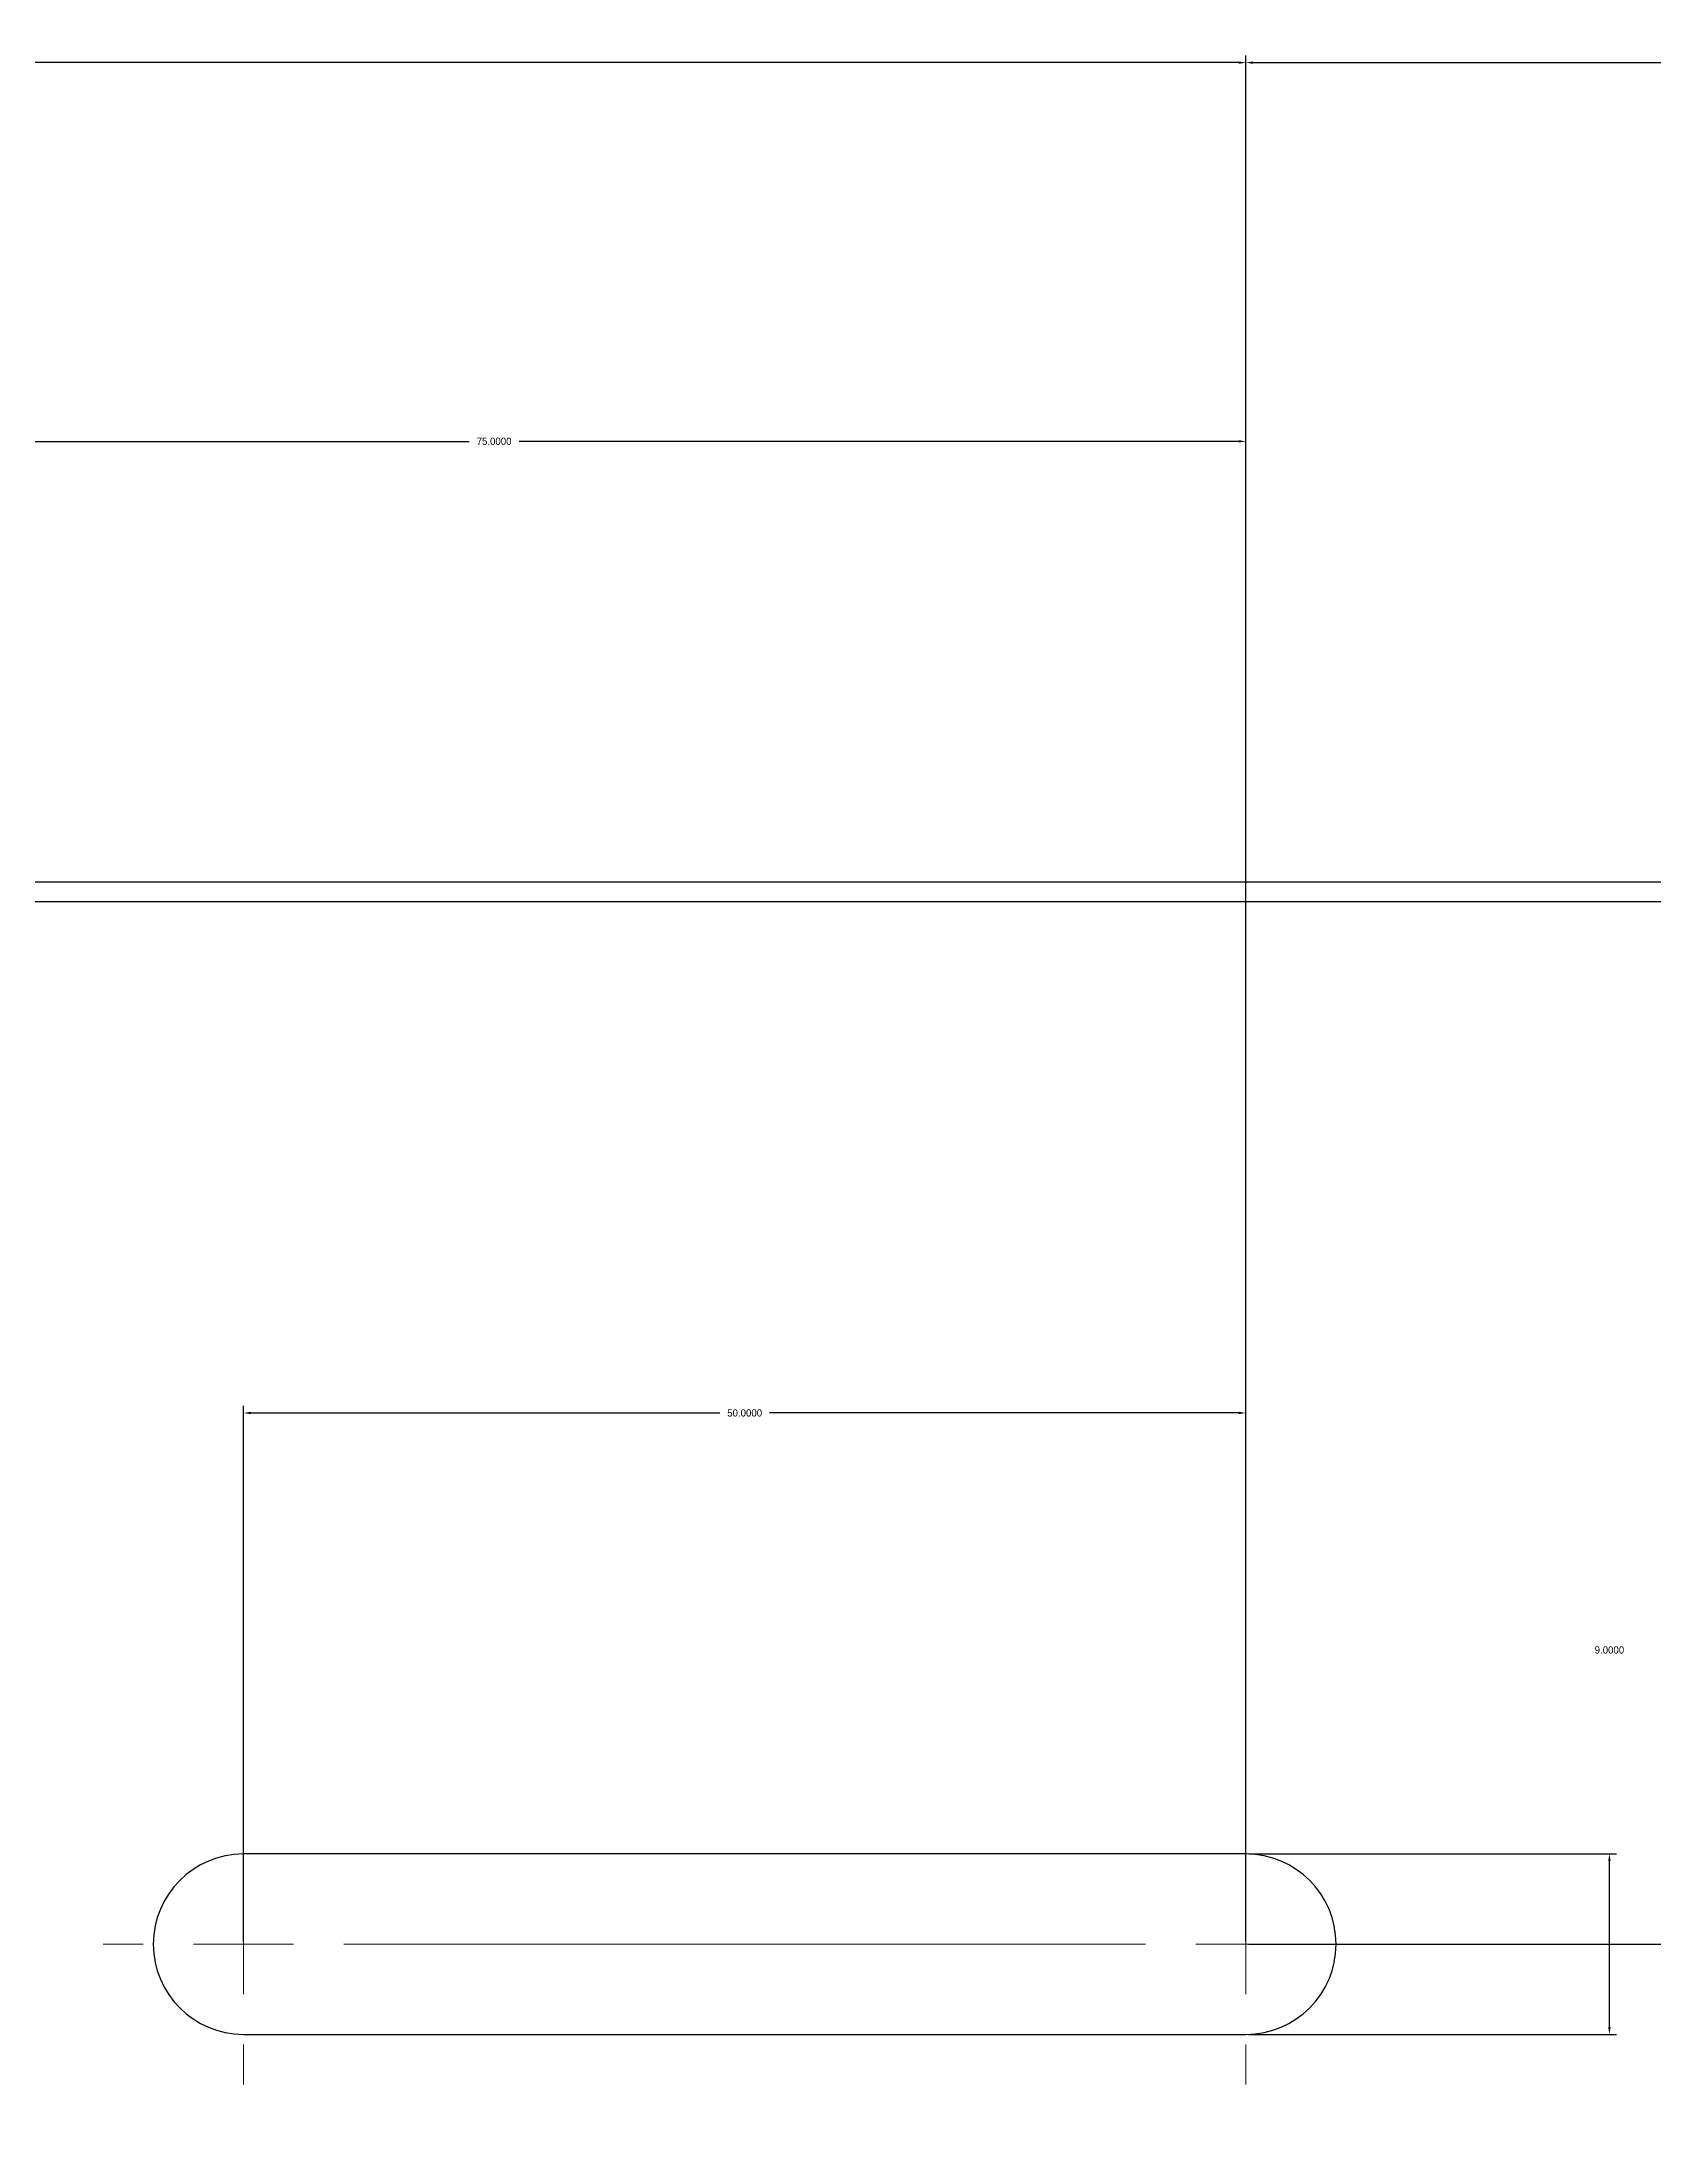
# Model space of a CAD drawing. Header units: millimetres. Extents: x 15 to 913, y -15 to 331.
# Drawn here: x 235.7 to 275.9, y 212.9 to 265.3 of the extents above; entities that cross this region are included whole.
import ezdxf

# ---------------------------------------------------------------- set-up
doc = ezdxf.new("R2010")
doc.units = ezdxf.units.MM
doc.header["$PDSIZE"] = -1
doc.layers.get('0').update_dxf_attribs({"true_color": 0xffffff})
doc.dimstyles.new('QCADDimStyle', dxfattribs={"dimtxt": 3.5, "dimasz": 2.5, "dimexe": 1, "dimexo": 0, "dimgap": 1.524, "dimtad": 1, "dimtoh": 1, "dimdec": 4, "dimzin": 0, "dimdsep": 46, "dimtxsty": 'Standard', "dimcen": 0.09, "dimadec": 0, "dimazin": 0, "dimtfac": 1, "dimtdec": 4, "dimtofl": 0, "dimtmove": 0, "dimatfit": 3, "dimfxl": 1, "dimtolj": 1, "dimtzin": 0, "dimarcsym": 0})

# ---------------------------------------------------------------- blocks, each defined once
blk = doc.blocks.new('*D59')
at = {"color": 0, "linetype": 'Continuous', "lineweight": -2}
for p, q in [((65.684, 239.422), (65.684, 276.54)), ((65.864, 276.36), (177.477, 276.36)), ((290.504, 276.36), (178.892, 276.36)), ((290.684, 239.422), (290.684, 276.54))]:
    blk.add_line(p, q, dxfattribs=at)
at = {"color": 0}
for points in [[(65.864, 276.39), (65.864, 276.33), (65.684, 276.36)], [(290.504, 276.33), (290.504, 276.39), (290.684, 276.36)]]:
    blk.add_solid(points, dxfattribs=at)
at = {"layer": 'Defpoints', "color": 0}
for p in [(290.684, 276.36), (65.684, 239.36), (290.684, 239.36)]:
    blk.add_point(p, dxfattribs=at)
at = {"color": 0, "lineweight": 0, "insert": (178.184, 276.36), "char_height": 0.18, "attachment_point": 5}
blk.add_mtext('\\A1;450.0000', dxfattribs=at)
blk = doc.blocks.new('*D61')
at = {"color": 0, "linetype": 'Continuous', "lineweight": -2}
for p, q in [((285.747, 244.36), (298.864, 244.36)), ((298.684, 244.18), (298.684, 231.29)), ((298.684, 218.04), (298.684, 230.93)), ((265.747, 217.86), (298.864, 217.86))]:
    blk.add_line(p, q, dxfattribs=at)
at = {"color": 0}
for points in [[(298.714, 244.18), (298.654, 244.18), (298.684, 244.36)], [(298.654, 218.04), (298.714, 218.04), (298.684, 217.86)]]:
    blk.add_solid(points, dxfattribs=at)
at = {"layer": 'Defpoints', "color": 0}
for p in [(285.684, 244.36), (265.684, 217.86), (298.684, 217.86)]:
    blk.add_point(p, dxfattribs=at)
at = {"color": 0, "lineweight": 0, "insert": (298.684, 231.11), "char_height": 0.18, "attachment_point": 5}
blk.add_mtext('\\A1;53.0000', dxfattribs=at)
blk = doc.blocks.new('*D62')
at = {"color": 0, "linetype": 'Continuous', "lineweight": -2}
for p, q in [((265.747, 217.86), (298.864, 217.86)), ((298.684, 217.68), (298.684, 208.04)), ((298.684, 198.04), (298.684, 207.68)), ((265.747, 197.86), (298.864, 197.86))]:
    blk.add_line(p, q, dxfattribs=at)
at = {"color": 0}
for points in [[(298.714, 217.68), (298.654, 217.68), (298.684, 217.86)], [(298.654, 198.04), (298.714, 198.04), (298.684, 197.86)]]:
    blk.add_solid(points, dxfattribs=at)
at = {"layer": 'Defpoints', "color": 0}
for p in [(265.684, 217.86), (265.684, 197.86), (298.684, 197.86)]:
    blk.add_point(p, dxfattribs=at)
at = {"color": 0, "lineweight": 0, "insert": (298.684, 207.86), "char_height": 0.18, "attachment_point": 5}
blk.add_mtext('\\A1;40.0000', dxfattribs=at)
blk = doc.blocks.new('*D63')
at = {"color": 0, "linetype": 'Continuous', "lineweight": -2}
for p, q in [((265.747, 217.86), (308.719, 217.86)), ((308.539, 217.68), (308.539, 158.04)), ((308.539, 98.04), (308.539, 157.68)), ((265.747, 97.86), (308.719, 97.86))]:
    blk.add_line(p, q, dxfattribs=at)
at = {"color": 0}
for points in [[(308.569, 217.68), (308.509, 217.68), (308.539, 217.86)], [(308.509, 98.04), (308.569, 98.04), (308.539, 97.86)]]:
    blk.add_solid(points, dxfattribs=at)
at = {"layer": 'Defpoints', "color": 0}
for p in [(265.684, 217.86), (265.684, 97.86), (308.539, 97.86)]:
    blk.add_point(p, dxfattribs=at)
at = {"color": 0, "lineweight": 0, "insert": (308.539, 157.86), "char_height": 0.18, "attachment_point": 5}
blk.add_mtext('\\A1;40x6=240.0000', dxfattribs=at)
blk = doc.blocks.new('*D64')
at = {"color": 0, "linetype": 'Continuous', "lineweight": -2}
for p, q in [((265.747, 220.11), (274.931, 220.11)), ((274.751, 215.79), (274.751, 219.93)), ((265.747, 215.61), (274.931, 215.61))]:
    blk.add_line(p, q, dxfattribs=at)
at = {"color": 0}
for points in [[(274.781, 219.93), (274.721, 219.93), (274.751, 220.11)], [(274.721, 215.79), (274.781, 215.79), (274.751, 215.61)]]:
    blk.add_solid(points, dxfattribs=at)
at = {"layer": 'Defpoints', "color": 0}
for p in [(265.684, 220.11), (274.751, 220.11), (265.684, 215.61)]:
    blk.add_point(p, dxfattribs=at)
at = {"color": 0, "lineweight": 0, "insert": (274.751, 225.197), "char_height": 0.18, "attachment_point": 5}
blk.add_mtext('\\A1;9.0000', dxfattribs=at)
blk = doc.blocks.new('*D65')
at = {"color": 0, "linetype": 'Continuous', "lineweight": -2}
for p, q in [((240.684, 217.922), (240.684, 231.29)), ((240.864, 231.11), (252.563, 231.11)), ((265.504, 231.11), (253.806, 231.11)), ((265.684, 217.922), (265.684, 231.29))]:
    blk.add_line(p, q, dxfattribs=at)
at = {"color": 0}
for points in [[(240.864, 231.14), (240.864, 231.08), (240.684, 231.11)], [(265.504, 231.08), (265.504, 231.14), (265.684, 231.11)]]:
    blk.add_solid(points, dxfattribs=at)
at = {"layer": 'Defpoints', "color": 0}
for p in [(240.684, 231.11), (240.684, 217.86), (265.684, 217.86)]:
    blk.add_point(p, dxfattribs=at)
at = {"color": 0, "lineweight": 0, "insert": (253.184, 231.11), "char_height": 0.18, "attachment_point": 5}
blk.add_mtext('\\A1;50.0000', dxfattribs=at)
blk = doc.blocks.new('*D66')
at = {"color": 0, "linetype": 'Continuous', "lineweight": -2}
for p, q in [((265.684, 217.922), (265.684, 264.973)), ((265.864, 264.793), (277.563, 264.793)), ((290.504, 264.793), (278.806, 264.793)), ((290.684, 239.422), (290.684, 264.973))]:
    blk.add_line(p, q, dxfattribs=at)
at = {"color": 0}
for points in [[(265.864, 264.823), (265.864, 264.763), (265.684, 264.793)], [(290.504, 264.763), (290.504, 264.823), (290.684, 264.793)]]:
    blk.add_solid(points, dxfattribs=at)
at = {"layer": 'Defpoints', "color": 0}
for p in [(265.684, 264.793), (290.684, 239.36), (265.684, 217.86)]:
    blk.add_point(p, dxfattribs=at)
at = {"color": 0, "lineweight": 0, "insert": (278.184, 264.793), "char_height": 0.18, "attachment_point": 5}
blk.add_mtext('\\A1;50.0000', dxfattribs=at)
blk = doc.blocks.new('*D67')
at = {"color": 0, "linetype": 'Continuous', "lineweight": -2}
for p, q in [((115.684, 217.922), (115.684, 264.973)), ((115.864, 264.793), (189.536, 264.793)), ((265.504, 264.793), (191.833, 264.793)), ((265.684, 217.922), (265.684, 264.973))]:
    blk.add_line(p, q, dxfattribs=at)
at = {"color": 0}
for points in [[(115.864, 264.823), (115.864, 264.763), (115.684, 264.793)], [(265.504, 264.763), (265.504, 264.823), (265.684, 264.793)]]:
    blk.add_solid(points, dxfattribs=at)
at = {"layer": 'Defpoints', "color": 0}
for p in [(115.684, 264.793), (115.684, 217.86), (265.684, 217.86)]:
    blk.add_point(p, dxfattribs=at)
at = {"color": 0, "lineweight": 0, "insert": (190.684, 264.793), "char_height": 0.18, "attachment_point": 5}
blk.add_mtext('\\A1;75x4=300.0000', dxfattribs=at)
blk = doc.blocks.new('*D68')
at = {"color": 0, "linetype": 'Continuous', "lineweight": -2}
for p, q in [((228.184, 217.922), (228.184, 255.526)), ((228.364, 255.346), (246.313, 255.346)), ((265.504, 255.346), (247.556, 255.346)), ((265.684, 217.922), (265.684, 255.526))]:
    blk.add_line(p, q, dxfattribs=at)
at = {"color": 0}
for points in [[(228.364, 255.376), (228.364, 255.316), (228.184, 255.346)], [(265.504, 255.316), (265.504, 255.376), (265.684, 255.346)]]:
    blk.add_solid(points, dxfattribs=at)
at = {"layer": 'Defpoints', "color": 0}
for p in [(228.184, 255.346), (228.184, 217.86), (265.684, 217.86)]:
    blk.add_point(p, dxfattribs=at)
at = {"color": 0, "lineweight": 0, "insert": (246.934, 255.346), "char_height": 0.18, "attachment_point": 5}
blk.add_mtext('\\A1;75.0000', dxfattribs=at)
blk = doc.blocks.new('SW_CENTERMARKSYMBOL_4')
at = {"color": 0, "linetype": 'Continuous', "lineweight": 0}
for p, q in [((-25, 2.5), (-25, 3.5)), ((0, 2.5), (0, 3.5)), ((-25, 0), (-25, 1.25)), ((0, 0), (0, 1.25)), ((-22.5, 0), (-2.5, 0)), ((-2.5, 0), (-22.5, 0)), ((0, 0), (-1.25, 0)), ((0, 0), (0, -1.25)), ((0, 0), (1.25, 0)), ((2.5, 0), (3.5, 0)), ((-27.5, 0), (-28.5, 0)), ((-25, 0), (-26.25, 0)), ((-25, 0), (-25, -1.25)), ((-25, 0), (-23.75, 0)), ((-22.5, 0), (-21.5, 0)), ((-2.5, 0), (-3.5, 0)), ((-25, -2.5), (-25, -3.5)), ((0, -2.5), (0, -3.5))]:
    blk.add_line(p, q, dxfattribs=at)

msp = doc.modelspace()

# ---------------------------------------------------------------- linework, layer by layer
at = {"color": 7, "linetype": 'Continuous', "lineweight": 30, "true_color": 0xffffff}
for p, q in [((70.684441, 244.359794), (285.684444, 244.359794)), ((285.477333, 243.8598), (70.891552, 243.8598)), ((265.684441, 220.109797), (240.684443, 220.109797)), ((240.684443, 215.609799), (265.684441, 215.609799))]:
    msp.add_line(p, q, dxfattribs=at)
for centre, start, end in [((240.684443, 217.859797), 90, 270), ((265.684443, 217.859797), 270, 90)]:
    msp.add_arc(centre, 2.25, start, end, dxfattribs=at)

# ---------------------------------------------------------------- block references
at = {"color": 7, "linetype": 'Continuous', "lineweight": 0, "true_color": 0xffffff}
msp.add_blockref('SW_CENTERMARKSYMBOL_4', (265.684443, 217.859797), dxfattribs=at)

# ---------------------------------------------------------------- dimensions: what is measured, and where the dimension line sits
for base, p1, p2, angle, picture, middle in [((290.684443, 276.359797), (65.684443, 239.359797), (290.684443, 239.359797), 0, '*D59', (178.184443, 276.359797)), ((265.684443, 264.793465), (290.684443, 239.359797), (265.684443, 217.859797), 0, '*D66', (278.184443, 264.793465)), ((228.184443, 255.346296), (265.684443, 217.859797), (228.184443, 217.859797), 0, '*D68', (246.934443, 255.346296)), ((298.684443, 217.859797), (285.684443, 244.359797), (265.684443, 217.859797), 90, '*D61', (298.684443, 231.109797)), ((240.684443, 231.109797), (265.684443, 217.859797), (240.684443, 217.859797), 0, '*D65', (253.184443, 231.109797)), ((274.750652, 220.109797), (265.684443, 215.609797), (265.684443, 220.109797), 90, '*D64', (274.750652, 225.196784)), ((298.684443, 197.859797), (265.684443, 217.859797), (265.684443, 197.859797), 90, '*D62', (298.684443, 207.859797))]:
    dim = msp.add_linear_dim(base=base, p1=p1, p2=p2, angle=angle, dimstyle='QCADDimStyle', override={"dimtxt": 0.18, "dimasz": 0.18, "dimexe": 0.18, "dimexo": 0.0625, "dimgap": 0.09, "dimtad": 0, "dimtih": 1, "dimlfac": 2, "dimtmove": 2}, dxfattribs=at)
    dim.commit()
    dim.dimension.update_dxf_attribs({"geometry": picture, "text_midpoint": middle, "dimtype": 160})
for base, p2, angle, text, picture, middle in [((115.684443, 264.793465), (115.684443, 217.859797), 0, '75x4=<>', '*D67', (190.684443, 264.793465)), ((308.538574, 97.859797), (265.684443, 97.859797), 90, '40x6=<>', '*D63', (308.538574, 157.859797))]:
    dim = msp.add_linear_dim(base=base, p1=(265.684443, 217.859797), p2=p2, angle=angle, text=text, dimstyle='QCADDimStyle', override={"dimtxt": 0.18, "dimasz": 0.18, "dimexe": 0.18, "dimexo": 0.0625, "dimgap": 0.09, "dimtad": 0, "dimtih": 1, "dimlfac": 2, "dimtmove": 2}, dxfattribs=at)
    dim.commit()
    dim.dimension.update_dxf_attribs({"geometry": picture, "text_midpoint": middle, "dimtype": 160})

doc.saveas('drawing.dxf')
